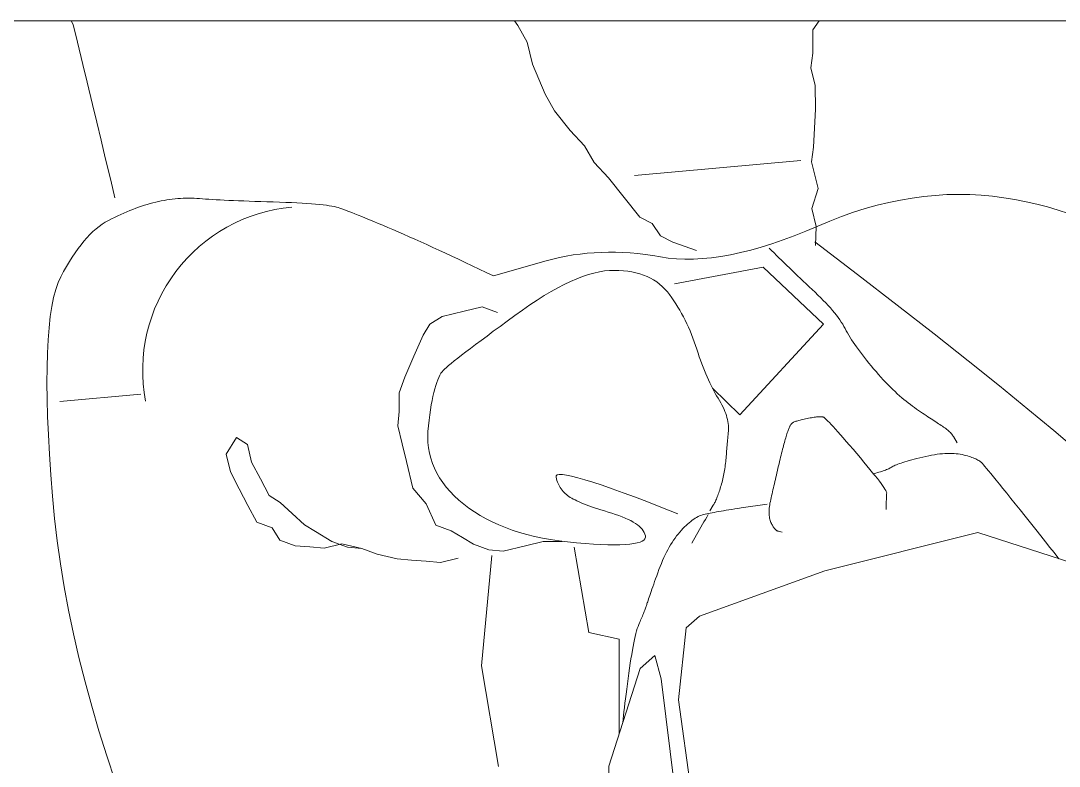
# Model space of a CAD drawing. Header units: millimetres. Extents: x 1393 to 3101, y -2944 to -480.
# Drawn here: x 1638.94 to 1676.9, y -1320.07 to -1292.82 of the extents above; entities that cross this region are included whole.
import ezdxf

# ---------------------------------------------------------------- set-up
doc = ezdxf.new("R2010")
doc.units = ezdxf.units.MM
doc.layers.add('TEFRİŞ_İÇ', color=224, linetype='Continuous', lineweight=13)

# ---------------------------------------------------------------- blocks, each defined once
blk = doc.blocks.new('A$C22EE4B40')
at = {"layer": 'TEFRİŞ_İÇ', "linetype": 'Continuous'}
for p, q in [((0.312642, 0.552652), (1.02007, 0.552652)), ((0.475417, 0.552652), (0.477776, 0.549386)), ((0.582162, 0.544867), (0.585599, 0.550916)), ((0.585599, 0.550916), (0.586794, 0.552652)), ((0.748082, 0.551312), (0.746516, 0.544812)), ((0.748844, 0.552652), (0.748082, 0.551312)), ((0.477776, 0.549386), (0.477714, 0.540803)), ((0.580204, 0.536741), (0.582162, 0.544867)), ((0.746516, 0.544812), (0.744558, 0.536686)), ((0.477714, 0.540803), (0.478434, 0.535472)), ((0.478434, 0.535472), (0.476868, 0.528972)), ((0.575592, 0.525817), (0.580204, 0.536741)), ((0.744558, 0.536686), (0.742992, 0.530186)), ((0.476868, 0.528972), (0.476806, 0.52039)), ((0.742992, 0.530186), (0.741034, 0.522061)), ((0.572153, 0.519768), (0.575592, 0.525817)), ((0.476806, 0.52039), (0.477135, 0.513434)), ((0.741034, 0.522061), (0.739468, 0.515561)), ((0.566453, 0.512544), (0.572153, 0.519768)), ((0.477135, 0.513434), (0.477464, 0.506476)), ((0.561143, 0.506946), (0.566453, 0.512544)), ((0.739468, 0.515561), (0.737902, 0.50906)), ((0.737902, 0.50906), (0.736335, 0.50256)), ((0.477464, 0.506476), (0.478184, 0.501145)), ((0.557705, 0.500897), (0.561143, 0.506946)), ((0.478184, 0.501145), (0.475835, 0.491394)), ((0.542925, 0.496035), (0.482071, 0.50161)), ((0.736335, 0.50256), (0.734377, 0.494434)), ((0.552396, 0.495299), (0.557705, 0.500897)), ((0.546695, 0.488076), (0.552396, 0.495299)), ((0.734377, 0.494434), (0.732811, 0.487934)), ((0.475835, 0.491394), (0.478059, 0.483981)), ((0.395849, 0.485608), (0.399824, 0.486512)), ((0.399824, 0.486512), (0.40386, 0.487303)), ((0.40386, 0.487303), (0.407954, 0.487978)), ((0.407954, 0.487978), (0.412087, 0.488518)), ((0.412087, 0.488518), (0.416236, 0.488897)), ((0.416236, 0.488897), (0.4204, 0.48912)), ((0.4204, 0.48912), (0.424579, 0.489184)), ((0.424579, 0.489184), (0.428776, 0.48909)), ((0.428776, 0.48909), (0.432986, 0.488838)), ((0.432986, 0.488838), (0.437213, 0.488427)), ((0.437213, 0.488427), (0.441454, 0.487858)), ((0.441454, 0.487858), (0.445712, 0.487132)), ((0.445712, 0.487132), (0.449986, 0.486246)), ((0.449986, 0.486246), (0.454275, 0.485203)), ((0.540993, 0.480852), (0.546695, 0.488076)), ((0.66103, 0.485738), (0.66268, 0.485855)), ((0.66268, 0.485855), (0.664442, 0.485964)), ((0.664442, 0.485964), (0.666316, 0.486066)), ((0.666316, 0.486066), (0.668304, 0.486162)), ((0.668304, 0.486162), (0.670404, 0.48625)), ((0.670404, 0.48625), (0.672617, 0.486331)), ((0.672617, 0.486331), (0.674941, 0.486405)), ((0.674941, 0.486405), (0.67728, 0.486477)), ((0.67728, 0.486477), (0.67953, 0.486549)), ((0.67953, 0.486549), (0.681694, 0.486622)), ((0.681694, 0.486622), (0.68377, 0.486696)), ((0.68377, 0.486696), (0.68576, 0.486772)), ((0.68576, 0.486772), (0.687661, 0.486847)), ((0.687661, 0.486847), (0.689477, 0.486923)), ((0.689477, 0.486923), (0.691204, 0.487)), ((0.691204, 0.487), (0.692846, 0.487078)), ((0.692846, 0.487078), (0.694399, 0.487157)), ((0.694399, 0.487157), (0.695866, 0.487237)), ((0.695866, 0.487237), (0.697245, 0.487318)), ((0.697245, 0.487318), (0.698539, 0.4874)), ((0.698539, 0.4874), (0.699743, 0.487482)), ((0.699743, 0.487482), (0.700861, 0.487566)), ((0.700861, 0.487566), (0.701891, 0.487649)), ((0.701891, 0.487649), (0.702881, 0.487724)), ((0.702881, 0.487724), (0.703871, 0.487777)), ((0.703871, 0.487777), (0.704864, 0.487811)), ((0.704864, 0.487811), (0.705856, 0.487823)), ((0.705856, 0.487823), (0.706852, 0.487815)), ((0.706852, 0.487815), (0.707849, 0.487786)), ((0.707849, 0.487786), (0.708848, 0.487736)), ((0.708848, 0.487736), (0.709848, 0.487666)), ((0.709848, 0.487666), (0.710851, 0.487577)), ((0.710851, 0.487577), (0.711855, 0.487465)), ((0.711855, 0.487465), (0.712862, 0.487334)), ((0.712862, 0.487334), (0.713869, 0.487181)), ((0.713869, 0.487181), (0.714879, 0.487008)), ((0.714879, 0.487008), (0.71589, 0.486814)), ((0.71589, 0.486814), (0.716903, 0.486601)), ((0.716903, 0.486601), (0.717916, 0.486366)), ((0.717916, 0.486366), (0.718937, 0.486111)), ((0.718937, 0.486111), (0.719964, 0.485832)), ((0.384278, 0.482199), (0.388075, 0.48345)), ((0.388075, 0.48345), (0.391932, 0.484586)), ((0.391932, 0.484586), (0.395849, 0.485608)), ((0.454275, 0.485203), (0.458579, 0.484)), ((0.458579, 0.484), (0.4629, 0.482641)), ((0.4629, 0.482641), (0.467235, 0.481123)), ((0.478059, 0.483981), (0.476493, 0.477481)), ((0.643916, 0.48163), (0.645125, 0.482115)), ((0.645125, 0.482115), (0.64625, 0.482559)), ((0.64625, 0.482559), (0.647291, 0.482963)), ((0.647291, 0.482963), (0.648248, 0.483326)), ((0.648248, 0.483326), (0.649122, 0.48365)), ((0.649122, 0.48365), (0.649912, 0.483933)), ((0.649912, 0.483933), (0.650619, 0.484176)), ((0.650619, 0.484176), (0.651241, 0.484378)), ((0.651241, 0.484378), (0.65188, 0.484558)), ((0.65188, 0.484558), (0.65263, 0.48473)), ((0.65263, 0.48473), (0.653492, 0.484894)), ((0.653492, 0.484894), (0.654466, 0.485052)), ((0.654466, 0.485052), (0.655554, 0.485204)), ((0.655554, 0.485204), (0.656754, 0.485348)), ((0.656754, 0.485348), (0.658067, 0.485485)), ((0.658067, 0.485485), (0.659491, 0.485615)), ((0.659491, 0.485615), (0.66103, 0.485738)), ((0.719964, 0.485832), (0.721001, 0.485533)), ((0.721001, 0.485533), (0.722045, 0.485211)), ((0.722045, 0.485211), (0.723098, 0.484868)), ((0.723098, 0.484868), (0.724157, 0.484501)), ((0.724157, 0.484501), (0.725226, 0.484113)), ((0.725226, 0.484113), (0.726302, 0.483702)), ((0.726302, 0.483702), (0.727387, 0.483269)), ((0.727387, 0.483269), (0.728479, 0.482815)), ((0.728479, 0.482815), (0.729581, 0.482339)), ((0.729581, 0.482339), (0.730688, 0.481839)), ((0.467235, 0.481123), (0.471586, 0.479446)), ((0.471586, 0.479446), (0.475951, 0.477611)), ((0.53342, 0.47408), (0.536467, 0.478504)), ((0.536467, 0.478504), (0.540993, 0.480852)), ((0.634912, 0.477876), (0.636622, 0.478603)), ((0.636622, 0.478603), (0.638248, 0.479288)), ((0.638248, 0.479288), (0.639791, 0.479935)), ((0.639791, 0.479935), (0.64125, 0.48054)), ((0.64125, 0.48054), (0.642625, 0.481105)), ((0.642625, 0.481105), (0.643916, 0.48163)), ((0.730688, 0.481839), (0.731807, 0.481319)), ((0.731807, 0.481319), (0.732932, 0.480775)), ((0.732932, 0.480775), (0.734065, 0.48021)), ((0.734065, 0.48021), (0.735205, 0.479622)), ((0.735205, 0.479622), (0.736347, 0.478981)), ((0.736347, 0.478981), (0.737482, 0.478254)), ((0.737482, 0.478254), (0.73861, 0.477441)), ((0.475951, 0.477611), (0.480279, 0.475774)), ((0.476493, 0.477481), (0.476823, 0.470524)), ((0.480279, 0.475774), (0.484506, 0.474087)), ((0.625274, 0.473691), (0.62731, 0.47459)), ((0.62731, 0.47459), (0.6293, 0.475461)), ((0.6293, 0.475461), (0.631241, 0.476301)), ((0.631241, 0.476301), (0.633119, 0.477109)), ((0.633119, 0.477109), (0.634912, 0.477876)), ((0.73861, 0.477441), (0.739729, 0.476543)), ((0.739729, 0.476543), (0.740843, 0.47556)), ((0.740843, 0.47556), (0.741948, 0.474491)), ((0.741948, 0.474491), (0.743048, 0.473336)), ((0.477021, 0.471846), (0.461472, 0.459941)), ((0.484506, 0.474087), (0.488636, 0.472551)), ((0.488636, 0.472551), (0.492668, 0.471166)), ((0.492668, 0.471166), (0.496603, 0.469934)), ((0.520233, 0.468661), (0.528894, 0.471732)), ((0.528894, 0.471732), (0.53342, 0.47408)), ((0.616653, 0.469803), (0.618879, 0.470818)), ((0.618879, 0.470818), (0.621059, 0.471805)), ((0.621059, 0.471805), (0.623189, 0.472761)), ((0.623189, 0.472761), (0.625274, 0.473691)), ((0.743048, 0.473336), (0.744138, 0.472095)), ((0.744138, 0.472095), (0.745223, 0.470771)), ((0.745223, 0.470771), (0.7463, 0.469359)), ((0.49103, 0.466906), (0.490121, 0.466003)), ((0.491923, 0.467799), (0.49103, 0.466906)), ((0.492802, 0.468683), (0.491923, 0.467799)), ((0.493662, 0.469555), (0.492802, 0.468683)), ((0.496603, 0.469934), (0.500439, 0.468851)), ((0.500439, 0.468851), (0.504177, 0.46792)), ((0.504177, 0.46792), (0.507816, 0.46714)), ((0.507816, 0.46714), (0.51136, 0.466512)), ((0.536212, 0.466814), (0.538983, 0.467208)), ((0.538983, 0.467208), (0.54173, 0.467526)), ((0.54173, 0.467526), (0.544452, 0.46777)), ((0.544452, 0.46777), (0.54715, 0.46794)), ((0.54715, 0.46794), (0.549822, 0.468035)), ((0.549822, 0.468035), (0.55247, 0.468054)), ((0.55247, 0.468054), (0.555092, 0.467999)), ((0.555092, 0.467999), (0.557691, 0.467871)), ((0.557691, 0.467871), (0.560265, 0.467667)), ((0.560265, 0.467667), (0.562814, 0.467389)), ((0.562814, 0.467389), (0.565337, 0.467035)), ((0.565337, 0.467035), (0.567838, 0.466608)), ((0.609691, 0.466584), (0.612059, 0.467686)), ((0.612059, 0.467686), (0.614379, 0.468758)), ((0.614379, 0.468758), (0.616653, 0.469803)), ((0.7463, 0.469359), (0.74737, 0.467862)), ((0.74737, 0.467862), (0.748432, 0.466279)), ((0.487299, 0.463238), (0.486326, 0.462297)), ((0.488255, 0.464169), (0.487299, 0.463238)), ((0.489196, 0.465091), (0.488255, 0.464169)), ((0.490121, 0.466003), (0.489196, 0.465091)), ((0.51136, 0.466512), (0.514804, 0.466034)), ((0.514804, 0.466034), (0.518151, 0.465709)), ((0.518151, 0.465709), (0.5214, 0.465533)), ((0.5214, 0.465533), (0.524551, 0.46551)), ((0.524551, 0.46551), (0.527604, 0.465637)), ((0.527604, 0.465637), (0.530559, 0.465916)), ((0.530559, 0.465916), (0.533415, 0.466345)), ((0.533415, 0.466345), (0.536212, 0.466814)), ((0.567838, 0.466608), (0.570312, 0.466105)), ((0.570312, 0.466105), (0.572762, 0.465528)), ((0.572762, 0.465528), (0.575186, 0.464876)), ((0.575186, 0.464876), (0.594491, 0.459365)), ((0.599747, 0.461887), (0.602305, 0.463105)), ((0.602305, 0.463105), (0.604814, 0.464293)), ((0.604814, 0.464293), (0.607277, 0.465453)), ((0.607277, 0.465453), (0.609691, 0.466584)), ((0.748432, 0.466279), (0.749488, 0.464611)), ((0.749488, 0.464611), (0.750536, 0.462858)), ((0.461472, 0.459941), (0.446948, 0.448722)), ((0.49586, 0.462534), (0.473803, 0.441714)), ((0.483316, 0.459417), (0.48228, 0.458436)), ((0.484335, 0.460386), (0.483316, 0.459417)), ((0.485339, 0.461347), (0.484335, 0.460386)), ((0.486326, 0.462297), (0.485339, 0.461347)), ((0.528254, 0.456464), (0.49586, 0.462534)), ((0.539635, 0.459661), (0.538342, 0.459139)), ((0.540983, 0.460116), (0.539635, 0.459661)), ((0.542389, 0.460503), (0.540983, 0.460116)), ((0.543853, 0.460821), (0.542389, 0.460503)), ((0.545374, 0.461073), (0.543853, 0.460821)), ((0.546953, 0.461256), (0.545374, 0.461073)), ((0.548589, 0.461372), (0.546953, 0.461256)), ((0.550283, 0.461421), (0.548589, 0.461372)), ((0.552041, 0.46137), (0.550283, 0.461421)), ((0.553868, 0.461188), (0.552041, 0.46137)), ((0.555765, 0.460876), (0.553868, 0.461188)), ((0.557729, 0.460433), (0.555765, 0.460876)), ((0.559764, 0.459859), (0.557729, 0.460433)), ((0.561867, 0.459154), (0.559764, 0.459859)), ((0.594491, 0.459365), (0.597144, 0.460641)), ((0.597144, 0.460641), (0.599747, 0.461887)), ((0.750536, 0.462858), (0.751577, 0.461019)), ((0.751577, 0.461019), (0.75261, 0.459093)), ((0.480162, 0.456448), (0.47908, 0.455439)), ((0.48123, 0.457448), (0.480162, 0.456448)), ((0.48228, 0.458436), (0.48123, 0.457448)), ((0.532752, 0.455518), (0.531806, 0.45459)), ((0.533755, 0.456377), (0.532752, 0.455518)), ((0.534816, 0.45717), (0.533755, 0.456377)), ((0.535934, 0.457894), (0.534816, 0.45717)), ((0.53711, 0.458551), (0.535934, 0.457894)), ((0.538342, 0.459139), (0.53711, 0.458551)), ((0.564041, 0.458319), (0.561867, 0.459154)), ((0.566282, 0.457352), (0.564041, 0.458319)), ((0.568594, 0.456255), (0.566282, 0.457352)), ((0.570974, 0.455026), (0.568594, 0.456255)), ((0.75261, 0.459093), (0.753589, 0.456936)), ((0.753589, 0.456936), (0.754462, 0.454396)), ((0.475858, 0.452408), (0.474862, 0.451426)), ((0.476898, 0.453407), (0.475858, 0.452408)), ((0.477981, 0.454421), (0.476898, 0.453407)), ((0.47908, 0.455439), (0.477981, 0.454421)), ((0.530087, 0.452531), (0.529298, 0.451426)), ((0.530918, 0.453594), (0.530087, 0.452531)), ((0.531806, 0.45459), (0.530918, 0.453594)), ((0.573425, 0.453667), (0.570974, 0.455026)), ((0.575943, 0.452177), (0.573425, 0.453667)), ((0.578532, 0.450556), (0.575943, 0.452177)), ((0.754462, 0.454396), (0.755231, 0.451475)), ((0.446948, 0.448722), (0.433449, 0.438189)), ((0.472141, 0.448575), (0.471322, 0.447658)), ((0.473004, 0.44951), (0.472141, 0.448575)), ((0.47391, 0.450459), (0.473004, 0.44951)), ((0.474862, 0.451426), (0.47391, 0.450459)), ((0.527061, 0.447996), (0.526361, 0.446815)), ((0.527785, 0.449159), (0.527061, 0.447996)), ((0.52853, 0.450302), (0.527785, 0.449159)), ((0.529298, 0.451426), (0.52853, 0.450302)), ((0.581188, 0.448804), (0.578532, 0.450556)), ((0.583914, 0.446921), (0.581188, 0.448804)), ((0.598642, 0.448049), (0.592984, 0.445973)), ((0.605142, 0.446482), (0.598642, 0.448049)), ((0.755231, 0.451475), (0.755894, 0.448173)), ((0.755894, 0.448173), (0.756452, 0.444491)), ((0.468489, 0.44415), (0.46789, 0.443313)), ((0.46913, 0.445003), (0.468489, 0.44415)), ((0.469817, 0.445871), (0.46913, 0.445003)), ((0.470546, 0.446756), (0.469817, 0.445871)), ((0.471322, 0.447658), (0.470546, 0.446756)), ((0.525025, 0.444397), (0.524391, 0.443159)), ((0.525682, 0.445615), (0.525025, 0.444397)), ((0.526361, 0.446815), (0.525682, 0.445615)), ((0.586709, 0.444906), (0.583914, 0.446921)), ((0.589466, 0.442879), (0.586709, 0.444906)), ((0.613268, 0.444525), (0.605142, 0.446482)), ((0.617751, 0.441724), (0.613268, 0.444525)), ((0.756452, 0.444491), (0.756905, 0.440427)), ((0.466361, 0.440901), (0.46594, 0.440129)), ((0.466827, 0.441689), (0.466361, 0.440901)), ((0.467336, 0.442493), (0.466827, 0.441689)), ((0.46789, 0.443313), (0.467336, 0.442493)), ((0.473803, 0.441714), (0.504439, 0.408649)), ((0.52319, 0.440628), (0.522624, 0.439334)), ((0.523781, 0.441903), (0.52319, 0.440628)), ((0.524391, 0.443159), (0.523781, 0.441903)), ((0.592072, 0.440955), (0.589466, 0.442879)), ((0.594528, 0.439134), (0.592072, 0.440955)), ((0.620218, 0.437691), (0.617751, 0.441724)), ((0.756905, 0.440427), (0.757254, 0.435982)), ((0.433449, 0.438189), (0.420976, 0.428342)), ((0.464093, 0.436921), (0.463553, 0.436071)), ((0.464603, 0.437752), (0.464093, 0.436921)), ((0.465079, 0.438564), (0.464603, 0.437752)), ((0.465526, 0.439356), (0.465079, 0.438564)), ((0.46594, 0.440129), (0.465526, 0.439356)), ((0.521557, 0.43669), (0.521056, 0.435338)), ((0.522078, 0.438021), (0.521557, 0.43669)), ((0.522624, 0.439334), (0.522078, 0.438021)), ((0.596833, 0.437416), (0.594528, 0.439134)), ((0.59899, 0.435802), (0.596833, 0.437416)), ((0.623527, 0.430017), (0.620218, 0.437691)), ((0.46174, 0.433403), (0.461074, 0.432476)), ((0.462376, 0.434312), (0.46174, 0.433403)), ((0.46298, 0.435201), (0.462376, 0.434312)), ((0.463553, 0.436071), (0.46298, 0.435201)), ((0.520579, 0.433969), (0.520122, 0.43258)), ((0.521056, 0.435338), (0.520579, 0.433969)), ((0.600997, 0.434291), (0.59899, 0.435802)), ((0.602854, 0.432883), (0.600997, 0.434291)), ((0.604561, 0.431578), (0.602854, 0.432883)), ((0.757254, 0.435982), (0.757497, 0.431155)), ((0.458885, 0.429579), (0.458093, 0.428574)), ((0.459646, 0.430565), (0.458885, 0.429579)), ((0.460376, 0.43153), (0.459646, 0.430565)), ((0.461074, 0.432476), (0.460376, 0.43153)), ((0.519225, 0.429856), (0.518768, 0.428545)), ((0.519677, 0.431201), (0.519225, 0.429856)), ((0.520122, 0.43258), (0.519677, 0.431201)), ((0.60612, 0.430377), (0.604561, 0.431578)), ((0.607527, 0.429279), (0.60612, 0.430377)), ((0.608786, 0.428285), (0.607527, 0.429279)), ((0.626836, 0.422342), (0.623527, 0.430017)), ((0.757497, 0.431155), (0.757636, 0.425949)), ((0.420976, 0.428342), (0.409528, 0.419183)), ((0.455524, 0.425444), (0.454626, 0.424389)), ((0.456413, 0.426506), (0.455524, 0.425444)), ((0.457268, 0.42755), (0.456413, 0.426506)), ((0.458093, 0.428574), (0.457268, 0.42755)), ((0.51784, 0.426029), (0.517367, 0.424823)), ((0.518305, 0.427269), (0.51784, 0.426029)), ((0.518768, 0.428545), (0.518305, 0.427269)), ((0.609892, 0.427392), (0.608786, 0.428285)), ((0.610851, 0.426604), (0.609892, 0.427392)), ((0.61166, 0.425918), (0.610851, 0.426604)), ((0.612319, 0.425337), (0.61166, 0.425918)), ((0.612827, 0.424857), (0.612319, 0.425337)), ((0.757636, 0.425949), (0.75767, 0.420359)), ((0.451974, 0.42141), (0.451107, 0.420481)), ((0.452852, 0.422371), (0.451974, 0.42141)), ((0.453735, 0.423364), (0.452852, 0.422371)), ((0.454626, 0.424389), (0.453735, 0.423364)), ((0.515921, 0.421414), (0.515429, 0.420346)), ((0.516408, 0.422514), (0.515921, 0.421414)), ((0.516891, 0.423652), (0.516408, 0.422514)), ((0.517367, 0.424823), (0.516891, 0.423652)), ((0.613257, 0.424378), (0.612827, 0.424857)), ((0.613674, 0.423795), (0.613257, 0.424378)), ((0.614079, 0.423107), (0.613674, 0.423795)), ((0.614472, 0.422313), (0.614079, 0.423107)), ((0.614855, 0.421416), (0.614472, 0.422313)), ((0.615224, 0.420413), (0.614855, 0.421416)), ((0.628911, 0.416683), (0.626836, 0.422342)), ((0.409528, 0.419183), (0.399104, 0.41071)), ((0.448545, 0.417884), (0.447708, 0.417083)), ((0.449392, 0.418719), (0.448545, 0.417884)), ((0.450245, 0.419584), (0.449392, 0.418719)), ((0.451107, 0.420481), (0.450245, 0.419584)), ((0.504439, 0.408649), (0.514429, 0.418317)), ((0.514429, 0.418317), (0.513923, 0.417355)), ((0.514932, 0.419315), (0.514429, 0.418317)), ((0.515429, 0.420346), (0.514932, 0.419315)), ((0.615581, 0.419306), (0.615224, 0.420413)), ((0.615927, 0.418093), (0.615581, 0.419306)), ((0.616262, 0.416777), (0.615927, 0.418093)), ((0.75767, 0.420359), (0.757598, 0.41439)), ((0.444432, 0.414192), (0.443631, 0.413549)), ((0.445238, 0.414867), (0.444432, 0.414192)), ((0.446055, 0.415574), (0.445238, 0.414867)), ((0.446876, 0.416312), (0.446055, 0.415574)), ((0.447708, 0.417083), (0.446876, 0.416312)), ((0.511863, 0.413841), (0.511392, 0.413017)), ((0.512369, 0.414675), (0.511863, 0.413841)), ((0.512893, 0.415535), (0.512369, 0.414675)), ((0.51341, 0.416427), (0.512893, 0.415535)), ((0.513923, 0.417355), (0.51341, 0.416427)), ((0.616584, 0.415356), (0.616262, 0.416777)), ((0.616896, 0.413831), (0.616584, 0.415356)), ((0.617194, 0.4122), (0.616896, 0.413831)), ((0.62897, 0.409792), (0.628911, 0.416683)), ((0.723311, 0.416204), (0.752973, 0.413487)), ((0.757598, 0.41439), (0.757422, 0.408039)), ((0.399104, 0.41071), (0.389705, 0.402923)), ((0.43907, 0.410228), (0.438368, 0.409736)), ((0.439791, 0.410736), (0.43907, 0.410228)), ((0.440528, 0.41126), (0.439791, 0.410736)), ((0.441283, 0.4118), (0.440528, 0.41126)), ((0.442053, 0.412356), (0.441283, 0.4118)), ((0.442839, 0.412937), (0.442053, 0.412356)), ((0.443631, 0.413549), (0.442839, 0.412937)), ((0.5102, 0.410615), (0.509874, 0.409837)), ((0.51056, 0.411404), (0.5102, 0.410615)), ((0.510959, 0.412205), (0.51056, 0.411404)), ((0.511392, 0.413017), (0.510959, 0.412205)), ((0.617482, 0.410466), (0.617194, 0.4122)), ((0.617756, 0.408626), (0.617482, 0.410466)), ((0.433366, 0.406374), (0.432818, 0.406025)), ((0.43393, 0.406738), (0.433366, 0.406374)), ((0.434513, 0.407119), (0.43393, 0.406738)), ((0.435112, 0.407515), (0.434513, 0.407119)), ((0.435729, 0.407927), (0.435112, 0.407515)), ((0.436362, 0.408355), (0.435729, 0.407927)), ((0.437014, 0.4088), (0.436362, 0.408355)), ((0.437683, 0.40926), (0.437014, 0.4088)), ((0.438368, 0.409736), (0.437683, 0.40926)), ((0.471696, 0.405758), (0.472268, 0.406347)), ((0.472268, 0.406347), (0.472761, 0.406837)), ((0.472761, 0.406837), (0.473179, 0.407229)), ((0.473179, 0.407229), (0.473518, 0.407522)), ((0.473518, 0.407522), (0.473779, 0.407715)), ((0.473779, 0.407715), (0.473962, 0.40781)), ((0.473962, 0.40781), (0.474123, 0.407852)), ((0.474123, 0.407852), (0.47431, 0.407882)), ((0.47431, 0.407882), (0.474526, 0.407903)), ((0.474526, 0.407903), (0.474768, 0.407912)), ((0.474768, 0.407912), (0.475039, 0.407914)), ((0.475039, 0.407914), (0.475337, 0.407904)), ((0.475337, 0.407904), (0.475663, 0.407884)), ((0.475663, 0.407884), (0.476016, 0.407853)), ((0.476016, 0.407853), (0.476398, 0.407815)), ((0.476398, 0.407815), (0.476808, 0.407764)), ((0.476808, 0.407764), (0.477245, 0.407704)), ((0.477245, 0.407704), (0.477709, 0.407633)), ((0.477709, 0.407633), (0.478202, 0.407554)), ((0.478202, 0.407554), (0.478723, 0.407463)), ((0.478723, 0.407463), (0.479271, 0.407363)), ((0.479271, 0.407363), (0.479846, 0.407252)), ((0.479846, 0.407252), (0.480423, 0.407138)), ((0.480423, 0.407138), (0.480968, 0.407023)), ((0.480968, 0.407023), (0.481484, 0.406909)), ((0.481484, 0.406909), (0.481967, 0.406796)), ((0.481967, 0.406796), (0.482423, 0.406683)), ((0.482423, 0.406683), (0.482847, 0.40657)), ((0.482847, 0.40657), (0.483242, 0.406459)), ((0.483242, 0.406459), (0.483605, 0.406348)), ((0.483605, 0.406348), (0.48394, 0.406237)), ((0.48394, 0.406237), (0.484244, 0.406127)), ((0.508937, 0.406839), (0.508794, 0.406119)), ((0.509117, 0.407572), (0.508937, 0.406839)), ((0.509332, 0.408315), (0.509117, 0.407572)), ((0.509586, 0.40907), (0.509332, 0.408315)), ((0.509874, 0.409837), (0.509586, 0.40907)), ((0.61802, 0.406682), (0.617756, 0.408626)), ((0.618271, 0.404633), (0.61802, 0.406682)), ((0.62942, 0.404525), (0.62897, 0.409792)), ((0.757422, 0.408039), (0.757141, 0.401307)), ((0.389705, 0.402923), (0.381331, 0.395823)), ((0.427763, 0.402382), (0.427476, 0.402092)), ((0.428072, 0.402674), (0.427763, 0.402382)), ((0.428401, 0.402966), (0.428072, 0.402674)), ((0.428752, 0.403262), (0.428401, 0.402966)), ((0.429122, 0.403559), (0.428752, 0.403262)), ((0.429513, 0.403857), (0.429122, 0.403559)), ((0.429923, 0.404157), (0.429513, 0.403857)), ((0.430356, 0.40446), (0.429923, 0.404157)), ((0.430809, 0.404764), (0.430356, 0.40446)), ((0.431282, 0.40507), (0.430809, 0.404764)), ((0.431774, 0.405376), (0.431282, 0.40507)), ((0.432288, 0.405692), (0.431774, 0.405376)), ((0.432818, 0.406025), (0.432288, 0.405692)), ((0.467673, 0.401329), (0.468633, 0.402412)), ((0.468633, 0.402412), (0.469515, 0.403397)), ((0.469515, 0.403397), (0.470319, 0.404282)), ((0.470319, 0.404282), (0.471046, 0.40507)), ((0.471046, 0.40507), (0.471696, 0.405758)), ((0.484244, 0.406127), (0.484518, 0.406017)), ((0.484518, 0.406017), (0.484761, 0.405907)), ((0.484761, 0.405907), (0.484976, 0.405799)), ((0.484976, 0.405799), (0.48516, 0.405691)), ((0.48516, 0.405691), (0.485313, 0.405583)), ((0.485313, 0.405583), (0.485436, 0.405475)), ((0.485436, 0.405475), (0.485547, 0.405357)), ((0.485547, 0.405357), (0.485659, 0.405215)), ((0.485659, 0.405215), (0.485775, 0.405048)), ((0.485775, 0.405048), (0.485891, 0.404856)), ((0.485891, 0.404856), (0.486012, 0.404641)), ((0.486012, 0.404641), (0.486135, 0.404402)), ((0.486135, 0.404402), (0.48626, 0.404138)), ((0.48626, 0.404138), (0.486387, 0.403849)), ((0.486387, 0.403849), (0.486519, 0.403538)), ((0.486519, 0.403538), (0.486652, 0.403202)), ((0.486652, 0.403202), (0.486788, 0.402843)), ((0.486788, 0.402843), (0.486925, 0.402458)), ((0.486925, 0.402458), (0.487067, 0.402049)), ((0.508615, 0.40471), (0.508581, 0.404023)), ((0.508581, 0.404023), (0.508582, 0.403348)), ((0.508582, 0.403348), (0.50862, 0.402684)), ((0.508686, 0.405408), (0.508615, 0.40471)), ((0.50862, 0.402684), (0.508677, 0.402026)), ((0.508794, 0.406119), (0.508686, 0.405408)), ((0.618453, 0.402551), (0.618271, 0.404633)), ((0.6185, 0.400508), (0.618453, 0.402551)), ((0.627854, 0.398025), (0.62942, 0.404525)), ((0.426342, 0.400667), (0.424942, 0.398425)), ((0.426528, 0.400949), (0.426342, 0.400667)), ((0.426734, 0.401232), (0.426528, 0.400949)), ((0.426961, 0.401517), (0.426734, 0.401232)), ((0.427207, 0.401803), (0.426961, 0.401517)), ((0.427476, 0.402092), (0.427207, 0.401803)), ((0.464329, 0.397485), (0.465521, 0.398865)), ((0.465521, 0.398865), (0.466635, 0.400146)), ((0.466635, 0.400146), (0.467673, 0.401329)), ((0.487067, 0.402049), (0.48721, 0.401616)), ((0.48721, 0.401616), (0.487356, 0.40116)), ((0.487356, 0.40116), (0.487504, 0.400679)), ((0.487504, 0.400679), (0.487656, 0.400175)), ((0.487656, 0.400175), (0.487811, 0.399648)), ((0.487811, 0.399648), (0.487969, 0.3991)), ((0.487969, 0.3991), (0.488128, 0.398527)), ((0.508677, 0.402026), (0.508733, 0.401369)), ((0.508733, 0.401369), (0.50879, 0.400711)), ((0.50879, 0.400711), (0.508846, 0.400052)), ((0.508846, 0.400052), (0.508903, 0.399394)), ((0.508903, 0.399394), (0.508958, 0.398735)), ((0.508958, 0.398735), (0.509016, 0.398077)), ((0.618418, 0.398504), (0.6185, 0.400508)), ((0.684419, 0.397801), (0.688452, 0.400268)), ((0.688452, 0.400268), (0.692153, 0.394218)), ((0.757141, 0.401307), (0.756754, 0.394194)), ((0.461711, 0.394429), (0.463059, 0.396007)), ((0.463059, 0.396007), (0.464329, 0.397485)), ((0.488128, 0.398527), (0.488291, 0.397934)), ((0.488291, 0.397934), (0.488458, 0.397317)), ((0.488458, 0.397317), (0.488626, 0.396677)), ((0.488626, 0.396677), (0.488798, 0.396015)), ((0.488798, 0.396015), (0.488975, 0.395331)), ((0.488975, 0.395331), (0.489152, 0.394624)), ((0.509016, 0.398077), (0.509071, 0.397418)), ((0.509071, 0.397418), (0.509128, 0.39676)), ((0.509128, 0.39676), (0.509183, 0.396101)), ((0.509183, 0.396101), (0.509241, 0.395443)), ((0.509241, 0.395443), (0.509296, 0.394784)), ((0.509296, 0.394784), (0.509354, 0.394126)), ((0.617856, 0.394609), (0.618202, 0.396537)), ((0.618202, 0.396537), (0.618418, 0.398504)), ((0.626288, 0.391525), (0.627854, 0.398025)), ((0.682853, 0.391301), (0.684419, 0.397801)), ((0.415978, 0.391048), (0.415709, 0.390759)), ((0.416207, 0.391265), (0.415978, 0.391048)), ((0.416464, 0.391476), (0.416207, 0.391265)), ((0.416752, 0.391685), (0.416464, 0.391476)), ((0.417068, 0.391888), (0.416752, 0.391685)), ((0.417413, 0.392089), (0.417068, 0.391888)), ((0.417788, 0.392286), (0.417413, 0.392089)), ((0.418192, 0.392478), (0.417788, 0.392286)), ((0.418625, 0.392667), (0.418192, 0.392478)), ((0.419088, 0.392854), (0.418625, 0.392667)), ((0.41958, 0.393036), (0.419088, 0.392854)), ((0.420103, 0.393214), (0.41958, 0.393036)), ((0.420653, 0.393388), (0.420103, 0.393214)), ((0.421233, 0.393559), (0.420653, 0.393388)), ((0.421842, 0.393726), (0.421233, 0.393559)), ((0.422481, 0.393889), (0.421842, 0.393726)), ((0.423148, 0.394048), (0.422481, 0.393889)), ((0.423845, 0.394194), (0.423148, 0.394048)), ((0.424569, 0.394312), (0.423845, 0.394194)), ((0.42532, 0.394403), (0.424569, 0.394312)), ((0.426097, 0.394467), (0.42532, 0.394403)), ((0.426903, 0.394505), (0.426097, 0.394467)), ((0.427735, 0.394516), (0.426903, 0.394505)), ((0.428594, 0.3945), (0.427735, 0.394516)), ((0.42948, 0.394457), (0.428594, 0.3945)), ((0.430394, 0.394389), (0.42948, 0.394457)), ((0.431335, 0.394293), (0.430394, 0.394389)), ((0.432303, 0.394171), (0.431335, 0.394293)), ((0.433298, 0.394021), (0.432303, 0.394171)), ((0.434321, 0.393845), (0.433298, 0.394021)), ((0.43537, 0.393642), (0.434321, 0.393845)), ((0.436446, 0.393414), (0.43537, 0.393642)), ((0.437549, 0.393157), (0.436446, 0.393414)), ((0.438641, 0.392891), (0.437549, 0.393157)), ((0.43968, 0.39263), (0.438641, 0.392891)), ((0.440667, 0.392376), (0.43968, 0.39263)), ((0.4416, 0.392127), (0.440667, 0.392376)), ((0.442482, 0.391885), (0.4416, 0.392127)), ((0.443312, 0.391648), (0.442482, 0.391885)), ((0.444089, 0.391418), (0.443312, 0.391648)), ((0.444813, 0.391193), (0.444089, 0.391418)), ((0.445486, 0.390974), (0.444813, 0.391193)), ((0.446107, 0.390761), (0.445486, 0.390974)), ((0.457948, 0.389959), (0.459115, 0.391357)), ((0.459115, 0.391357), (0.460369, 0.392848)), ((0.460369, 0.392848), (0.461711, 0.394429)), ((0.489152, 0.394624), (0.489334, 0.393895)), ((0.489334, 0.393895), (0.489517, 0.393142)), ((0.489517, 0.393142), (0.489705, 0.392368)), ((0.489705, 0.392368), (0.489894, 0.39157)), ((0.489894, 0.39157), (0.490088, 0.390751)), ((0.509354, 0.394126), (0.509409, 0.393467)), ((0.509409, 0.393467), (0.509465, 0.392809)), ((0.509465, 0.392809), (0.50952, 0.39215)), ((0.50952, 0.39215), (0.509582, 0.391495)), ((0.509582, 0.391495), (0.50965, 0.390844)), ((0.616766, 0.390868), (0.617376, 0.392719)), ((0.617376, 0.392719), (0.617856, 0.394609)), ((0.623938, 0.381775), (0.626288, 0.391525)), ((0.679662, 0.385192), (0.682853, 0.391301)), ((0.692153, 0.394218), (0.690587, 0.387718)), ((0.756754, 0.394194), (0.756263, 0.3867)), ((0.413511, 0.38816), (0.412682, 0.387149)), ((0.414228, 0.389026), (0.413511, 0.38816)), ((0.414834, 0.389748), (0.414228, 0.389026)), ((0.415327, 0.390326), (0.414834, 0.389748)), ((0.415709, 0.390759), (0.415327, 0.390326)), ((0.446675, 0.390554), (0.446107, 0.390761)), ((0.44719, 0.390352), (0.446675, 0.390554)), ((0.447653, 0.390157), (0.44719, 0.390352)), ((0.448064, 0.389967), (0.447653, 0.390157)), ((0.448423, 0.389783), (0.448064, 0.389967)), ((0.448729, 0.389604), (0.448423, 0.389783)), ((0.44902, 0.389431), (0.448729, 0.389604)), ((0.449331, 0.389259), (0.44902, 0.389431)), ((0.449663, 0.389088), (0.449331, 0.389259)), ((0.450015, 0.388919), (0.449663, 0.389088)), ((0.450388, 0.388753), (0.450015, 0.388919)), ((0.450781, 0.388587), (0.450388, 0.388753)), ((0.451195, 0.388424), (0.450781, 0.388587)), ((0.451629, 0.388261), (0.451195, 0.388424)), ((0.452084, 0.388102), (0.451629, 0.388261)), ((0.45256, 0.387943), (0.452084, 0.388102)), ((0.453056, 0.387787), (0.45256, 0.387943)), ((0.453572, 0.387632), (0.453056, 0.387787)), ((0.454111, 0.38748), (0.453572, 0.387632)), ((0.454669, 0.387328), (0.454111, 0.38748)), ((0.455247, 0.387178), (0.454669, 0.387328)), ((0.454971, 0.386312), (0.455876, 0.387436)), ((0.455845, 0.38703), (0.455247, 0.387178)), ((0.455876, 0.387436), (0.456868, 0.388651)), ((0.456868, 0.388651), (0.457948, 0.389959)), ((0.490088, 0.390751), (0.490282, 0.389908)), ((0.490282, 0.389908), (0.490479, 0.38906)), ((0.490479, 0.38906), (0.490673, 0.388223)), ((0.490673, 0.388223), (0.490865, 0.387396)), ((0.490865, 0.387396), (0.491053, 0.38658)), ((0.50965, 0.390844), (0.509727, 0.390198)), ((0.509727, 0.390198), (0.50981, 0.389556)), ((0.50981, 0.389556), (0.509902, 0.38892)), ((0.509902, 0.38892), (0.510001, 0.388288)), ((0.510001, 0.388288), (0.510109, 0.387661)), ((0.510109, 0.387661), (0.510223, 0.387038)), ((0.614143, 0.385546), (0.61515, 0.387282)), ((0.61515, 0.387282), (0.616023, 0.389055)), ((0.616023, 0.389055), (0.616766, 0.390868)), ((0.690587, 0.387718), (0.687396, 0.38161)), ((0.410686, 0.384693), (0.409521, 0.38325)), ((0.411741, 0.385993), (0.410686, 0.384693)), ((0.412682, 0.387149), (0.411741, 0.385993)), ((0.452227, 0.382728), (0.452782, 0.383487)), ((0.452782, 0.383487), (0.453423, 0.384336)), ((0.453423, 0.384336), (0.454154, 0.385278)), ((0.454154, 0.385278), (0.454971, 0.386312)), ((0.491053, 0.38658), (0.491239, 0.385775)), ((0.491239, 0.385775), (0.491423, 0.38498)), ((0.491423, 0.38498), (0.491605, 0.384196)), ((0.491605, 0.384196), (0.491782, 0.383422)), ((0.491782, 0.383422), (0.49196, 0.38266)), ((0.510223, 0.387038), (0.510348, 0.386422)), ((0.510348, 0.386422), (0.510479, 0.385809)), ((0.510479, 0.385809), (0.510618, 0.385201)), ((0.510618, 0.385201), (0.510764, 0.384598)), ((0.510764, 0.384598), (0.510919, 0.384)), ((0.510919, 0.384), (0.511082, 0.383407)), ((0.511082, 0.383407), (0.511253, 0.382818)), ((0.55478, 0.382857), (0.558109, 0.383963)), ((0.558109, 0.383963), (0.561071, 0.384887)), ((0.561071, 0.384887), (0.56367, 0.385632)), ((0.56367, 0.385632), (0.565901, 0.386195)), ((0.565901, 0.386195), (0.567767, 0.386579)), ((0.567767, 0.386579), (0.569265, 0.386781)), ((0.569265, 0.386781), (0.5704, 0.386804)), ((0.5704, 0.386804), (0.571167, 0.386646)), ((0.57084, 0.383501), (0.570593, 0.382978)), ((0.571064, 0.384046), (0.57084, 0.383501)), ((0.571267, 0.384608), (0.571064, 0.384046)), ((0.571167, 0.386646), (0.571569, 0.386308)), ((0.571447, 0.385189), (0.571267, 0.384608)), ((0.571604, 0.385788), (0.571447, 0.385189)), ((0.571569, 0.386308), (0.571604, 0.385788)), ((0.611736, 0.38219), (0.613006, 0.38385)), ((0.613006, 0.38385), (0.614143, 0.385546)), ((0.676471, 0.379084), (0.679662, 0.385192)), ((0.756263, 0.3867), (0.755666, 0.378824)), ((0.406854, 0.37993), (0.405352, 0.378054)), ((0.408244, 0.381662), (0.406854, 0.37993)), ((0.409521, 0.38325), (0.408244, 0.381662)), ((0.450735, 0.380094), (0.450765, 0.380305)), ((0.45075, 0.379916), (0.450735, 0.380094)), ((0.450765, 0.379711), (0.45075, 0.379916)), ((0.450765, 0.380305), (0.450883, 0.380606)), ((0.45078, 0.37948), (0.450765, 0.379711)), ((0.450883, 0.380606), (0.451088, 0.381)), ((0.451088, 0.381), (0.451379, 0.381485)), ((0.451379, 0.381485), (0.45176, 0.38206)), ((0.45176, 0.38206), (0.452227, 0.382728)), ((0.49196, 0.38266), (0.492133, 0.381908)), ((0.492133, 0.381908), (0.492304, 0.381166)), ((0.492304, 0.381166), (0.492473, 0.380435)), ((0.492473, 0.380435), (0.49264, 0.379715)), ((0.49264, 0.379715), (0.492803, 0.379005)), ((0.511253, 0.382818), (0.51143, 0.382234)), ((0.51143, 0.382234), (0.511612, 0.381663)), ((0.511612, 0.381663), (0.511792, 0.381113)), ((0.511792, 0.381113), (0.51197, 0.380583)), ((0.51197, 0.380583), (0.512146, 0.380074)), ((0.512146, 0.380074), (0.512321, 0.379585)), ((0.512321, 0.379585), (0.512493, 0.379118)), ((0.542598, 0.378458), (0.547024, 0.380105)), ((0.547024, 0.380105), (0.551086, 0.381572)), ((0.551086, 0.381572), (0.55478, 0.382857)), ((0.568235, 0.37983), (0.56781, 0.379457)), ((0.568639, 0.380224), (0.568235, 0.37983)), ((0.569021, 0.380636), (0.568639, 0.380224)), ((0.569381, 0.381066), (0.569021, 0.380636)), ((0.569716, 0.381515), (0.569381, 0.381066)), ((0.570032, 0.381984), (0.569716, 0.381515)), ((0.570323, 0.382472), (0.570032, 0.381984)), ((0.570593, 0.382978), (0.570323, 0.382472)), ((0.608802, 0.378988), (0.610336, 0.38057)), ((0.610336, 0.38057), (0.611736, 0.38219)), ((0.619122, 0.376057), (0.623938, 0.381775)), ((0.687396, 0.38161), (0.684205, 0.375501)), ((0.403739, 0.376034), (0.402013, 0.373869)), ((0.405352, 0.378054), (0.403739, 0.376034)), ((0.450794, 0.379221), (0.45078, 0.37948)), ((0.45081, 0.378936), (0.450794, 0.379221)), ((0.450825, 0.378623), (0.45081, 0.378936)), ((0.45084, 0.378283), (0.450825, 0.378623)), ((0.450855, 0.377916), (0.45084, 0.378283)), ((0.450872, 0.377523), (0.450855, 0.377916)), ((0.450888, 0.377103), (0.450872, 0.377523)), ((0.450905, 0.376655), (0.450888, 0.377103)), ((0.450921, 0.376181), (0.450905, 0.376655)), ((0.450939, 0.37568), (0.450921, 0.376181)), ((0.492803, 0.379005), (0.492965, 0.378307)), ((0.492965, 0.378307), (0.493123, 0.377618)), ((0.493123, 0.377618), (0.493272, 0.376946)), ((0.493272, 0.376946), (0.493399, 0.376293)), ((0.493399, 0.376293), (0.493506, 0.37566)), ((0.503994, 0.374568), (0.494454, 0.376007)), ((0.512493, 0.379118), (0.512664, 0.37867)), ((0.512664, 0.37867), (0.512833, 0.378243)), ((0.512833, 0.378243), (0.513, 0.377837)), ((0.513, 0.377837), (0.513166, 0.377452)), ((0.513166, 0.377452), (0.51333, 0.377086)), ((0.51333, 0.377086), (0.513491, 0.376741)), ((0.513491, 0.376741), (0.513652, 0.376417)), ((0.513652, 0.376417), (0.51381, 0.376114)), ((0.51381, 0.376114), (0.513967, 0.375831)), ((0.513967, 0.375831), (0.514122, 0.375568)), ((0.532647, 0.374623), (0.537805, 0.376631)), ((0.537805, 0.376631), (0.542598, 0.378458)), ((0.561512, 0.376122), (0.560592, 0.375761)), ((0.562377, 0.376474), (0.561512, 0.376122)), ((0.563187, 0.37682), (0.562377, 0.376474)), ((0.563939, 0.377158), (0.563187, 0.37682)), ((0.564637, 0.377491), (0.563939, 0.377158)), ((0.565279, 0.377816), (0.564637, 0.377491)), ((0.565866, 0.378135), (0.565279, 0.377816)), ((0.566397, 0.378445), (0.565866, 0.378135)), ((0.56689, 0.378764), (0.566397, 0.378445)), ((0.567361, 0.379101), (0.56689, 0.378764)), ((0.56781, 0.379457), (0.567361, 0.379101)), ((0.603433, 0.374492), (0.605339, 0.37594)), ((0.605339, 0.37594), (0.607137, 0.377445)), ((0.607137, 0.377445), (0.608802, 0.378988)), ((0.61554, 0.368324), (0.619122, 0.376057)), ((0.668013, 0.372524), (0.672438, 0.376617)), ((0.672438, 0.376617), (0.676471, 0.379084)), ((0.755666, 0.378824), (0.754914, 0.370707)), ((0.402013, 0.373869), (0.400176, 0.371559)), ((0.450956, 0.375152), (0.450939, 0.37568)), ((0.450974, 0.374597), (0.450956, 0.375152)), ((0.45099, 0.374014), (0.450974, 0.374597)), ((0.493506, 0.37566), (0.493592, 0.375047)), ((0.493592, 0.375047), (0.493659, 0.374455)), ((0.493659, 0.374455), (0.493705, 0.373882)), ((0.49372, 0.372284), (0.493685, 0.371791)), ((0.493705, 0.373882), (0.49373, 0.37333)), ((0.493735, 0.372796), (0.49372, 0.372284)), ((0.49373, 0.37333), (0.493735, 0.372796)), ((0.505166, 0.374391), (0.503994, 0.374568)), ((0.506295, 0.374217), (0.505166, 0.374391)), ((0.50738, 0.374046), (0.506295, 0.374217)), ((0.508423, 0.373878), (0.50738, 0.374046)), ((0.509423, 0.373715), (0.508423, 0.373878)), ((0.51038, 0.373554), (0.509423, 0.373715)), ((0.511294, 0.373398), (0.51038, 0.373554)), ((0.512165, 0.373244), (0.511294, 0.373398)), ((0.512995, 0.373096), (0.512165, 0.373244)), ((0.51378, 0.37295), (0.512995, 0.373096)), ((0.514524, 0.372808), (0.51378, 0.37295)), ((0.514122, 0.375568), (0.515355, 0.373551)), ((0.515224, 0.372669), (0.514524, 0.372808)), ((0.515881, 0.372534), (0.515224, 0.372669)), ((0.516496, 0.372403), (0.515881, 0.372534)), ((0.515951, 0.372118), (0.516495, 0.371236)), ((0.517068, 0.372275), (0.516496, 0.372403)), ((0.517596, 0.372151), (0.517068, 0.372275)), ((0.518108, 0.372011), (0.517596, 0.372151)), ((0.518623, 0.371836), (0.518108, 0.372011)), ((0.527122, 0.372434), (0.532647, 0.374623)), ((0.549894, 0.372218), (0.548619, 0.371782)), ((0.551243, 0.372641), (0.549894, 0.372218)), ((0.552606, 0.373055), (0.551243, 0.372641)), ((0.553914, 0.373462), (0.552606, 0.373055)), ((0.555167, 0.373863), (0.553914, 0.373462)), ((0.556362, 0.374256), (0.555167, 0.373863)), ((0.557503, 0.374643), (0.556362, 0.374256)), ((0.558588, 0.375022), (0.557503, 0.374643)), ((0.559618, 0.375395), (0.558588, 0.375022)), ((0.560592, 0.375761), (0.559618, 0.375395)), ((0.599351, 0.371822), (0.601437, 0.373119)), ((0.601437, 0.373119), (0.603433, 0.374492)), ((0.663588, 0.368433), (0.668013, 0.372524)), ((0.684205, 0.375501), (0.681013, 0.369392)), ((0.398224, 0.369105), (0.396275, 0.36665)), ((0.400176, 0.371559), (0.398224, 0.369105)), ((0.492539, 0.368259), (0.49237, 0.367966)), ((0.492707, 0.368571), (0.492539, 0.368259)), ((0.492876, 0.368903), (0.492707, 0.368571)), ((0.493043, 0.369255), (0.492876, 0.368903)), ((0.493202, 0.369628), (0.493043, 0.369255)), ((0.493339, 0.370021), (0.493202, 0.369628)), ((0.493456, 0.370434), (0.493339, 0.370021)), ((0.493552, 0.370865), (0.493456, 0.370434)), ((0.493629, 0.371319), (0.493552, 0.370865)), ((0.493685, 0.371791), (0.493629, 0.371319)), ((0.516495, 0.371236), (0.517024, 0.370356)), ((0.517024, 0.370356), (0.517537, 0.369479)), ((0.517537, 0.369479), (0.518032, 0.368607)), ((0.518032, 0.368607), (0.521943, 0.361646)), ((0.519144, 0.371628), (0.518623, 0.371836)), ((0.519669, 0.371383), (0.519144, 0.371628)), ((0.520201, 0.371105), (0.519669, 0.371383)), ((0.520736, 0.37079), (0.520201, 0.371105)), ((0.521276, 0.370442), (0.520736, 0.37079)), ((0.521822, 0.370059), (0.521276, 0.370442)), ((0.522373, 0.369641), (0.521822, 0.370059)), ((0.522929, 0.369188), (0.522373, 0.369641)), ((0.52349, 0.3687), (0.522929, 0.369188)), ((0.524055, 0.368177), (0.52349, 0.3687)), ((0.524626, 0.36762), (0.524055, 0.368177)), ((0.54188, 0.3684), (0.541228, 0.367868)), ((0.542609, 0.368919), (0.54188, 0.3684)), ((0.543417, 0.369426), (0.542609, 0.368919)), ((0.544302, 0.369922), (0.543417, 0.369426)), ((0.545265, 0.370406), (0.544302, 0.369922)), ((0.546305, 0.370876), (0.545265, 0.370406)), ((0.547424, 0.371336), (0.546305, 0.370876)), ((0.548619, 0.371782), (0.547424, 0.371336)), ((0.590116, 0.367386), (0.592559, 0.368381)), ((0.592559, 0.368381), (0.594913, 0.369453)), ((0.594913, 0.369453), (0.597176, 0.370599)), ((0.597176, 0.370599), (0.599351, 0.371822)), ((0.609881, 0.366249), (0.61554, 0.368324)), ((0.659555, 0.365966), (0.663588, 0.368433)), ((0.681013, 0.369392), (0.675355, 0.367316)), ((0.754914, 0.370707), (0.753951, 0.362488)), ((0.377923, 0.352826), (0.417382, 0.365563)), ((0.396275, 0.36665), (0.394437, 0.364336)), ((0.417382, 0.365563), (0.473389, 0.351552)), ((0.490333, 0.366039), (0.488967, 0.365723)), ((0.490505, 0.366089), (0.490333, 0.366039)), ((0.490676, 0.366159), (0.490505, 0.366089)), ((0.490847, 0.36625), (0.490676, 0.366159)), ((0.491016, 0.366359), (0.490847, 0.36625)), ((0.491186, 0.36649), (0.491016, 0.366359)), ((0.491356, 0.36664), (0.491186, 0.36649)), ((0.491526, 0.366811), (0.491356, 0.36664)), ((0.491694, 0.367001), (0.491526, 0.366811)), ((0.491865, 0.367213), (0.491694, 0.367001)), ((0.492033, 0.367444), (0.491865, 0.367213)), ((0.492202, 0.367695), (0.492033, 0.367444)), ((0.49237, 0.367966), (0.492202, 0.367695)), ((0.525202, 0.367028), (0.524626, 0.36762)), ((0.525783, 0.366401), (0.525202, 0.367028)), ((0.526368, 0.365738), (0.525783, 0.366401)), ((0.526953, 0.365044), (0.526368, 0.365738)), ((0.527525, 0.364319), (0.526953, 0.365044)), ((0.538947, 0.364427), (0.538908, 0.363846)), ((0.539134, 0.365031), (0.538947, 0.364427)), ((0.539397, 0.365622), (0.539134, 0.365031)), ((0.539739, 0.366202), (0.539397, 0.365622)), ((0.540156, 0.366769), (0.539739, 0.366202)), ((0.540653, 0.367325), (0.540156, 0.366769)), ((0.541228, 0.367868), (0.540653, 0.367325)), ((0.57945, 0.364152), (0.58225, 0.364847)), ((0.58225, 0.364847), (0.584961, 0.365618)), ((0.584961, 0.365618), (0.587582, 0.366463)), ((0.587582, 0.366463), (0.590116, 0.367386)), ((0.605848, 0.363781), (0.609881, 0.366249)), ((0.653505, 0.362265), (0.659555, 0.365966)), ((0.675355, 0.367316), (0.672555, 0.362834)), ((0.39271, 0.362163), (0.391093, 0.360131)), ((0.394437, 0.364336), (0.39271, 0.362163)), ((0.528087, 0.363562), (0.527525, 0.364319)), ((0.528637, 0.362775), (0.528087, 0.363562)), ((0.529177, 0.361956), (0.528637, 0.362775)), ((0.529706, 0.361107), (0.529177, 0.361956)), ((0.530224, 0.360227), (0.529706, 0.361107)), ((0.538908, 0.363846), (0.539084, 0.363321)), ((0.539084, 0.363321), (0.539475, 0.362851)), ((0.539475, 0.362851), (0.54008, 0.362436)), ((0.54008, 0.362436), (0.540901, 0.362077)), ((0.540901, 0.362077), (0.541936, 0.361774)), ((0.541936, 0.361774), (0.543187, 0.361527)), ((0.543187, 0.361527), (0.54465, 0.361334)), ((0.54465, 0.361334), (0.546331, 0.361199)), ((0.546331, 0.361199), (0.548225, 0.361118)), ((0.548225, 0.361118), (0.550336, 0.361094)), ((0.550336, 0.361094), (0.55266, 0.361124)), ((0.55266, 0.361124), (0.5552, 0.361212)), ((0.5552, 0.361212), (0.557954, 0.361354)), ((0.557954, 0.361354), (0.560923, 0.361552)), ((0.560923, 0.361552), (0.564107, 0.361804)), ((0.564107, 0.361804), (0.567355, 0.362124)), ((0.567355, 0.362124), (0.570513, 0.362518)), ((0.569372, 0.362254), (0.576264, 0.362313)), ((0.570513, 0.362518), (0.573582, 0.362988)), ((0.573582, 0.362988), (0.57656, 0.363532)), ((0.576264, 0.362313), (0.582765, 0.360747)), ((0.57656, 0.363532), (0.57945, 0.364152)), ((0.582765, 0.360747), (0.59089, 0.358789)), ((0.596156, 0.359239), (0.601815, 0.361314)), ((0.601815, 0.361314), (0.605848, 0.363781)), ((0.649863, 0.361423), (0.64258, 0.359739)), ((0.647846, 0.36019), (0.653505, 0.362265)), ((0.656363, 0.359857), (0.649863, 0.361423)), ((0.666898, 0.360758), (0.66163, 0.360307)), ((0.672555, 0.362834), (0.666898, 0.360758)), ((0.753951, 0.362488), (0.752777, 0.354167)), ((0.389589, 0.358241), (0.388196, 0.356491)), ((0.391093, 0.360131), (0.389589, 0.358241)), ((0.530731, 0.359315), (0.530224, 0.360227)), ((0.531229, 0.358373), (0.530731, 0.359315)), ((0.531715, 0.357399), (0.531229, 0.358373)), ((0.532189, 0.356395), (0.531715, 0.357399)), ((0.559586, 0.329048), (0.564965, 0.360253)), ((0.59089, 0.358789), (0.596156, 0.359239)), ((0.5988, 0.3168), (0.595123, 0.357214)), ((0.629639, 0.35598), (0.636922, 0.357664)), ((0.636922, 0.357664), (0.64258, 0.359739)), ((0.64258, 0.359739), (0.647846, 0.36019)), ((0.66163, 0.360307), (0.656363, 0.359857)), ((0.388196, 0.356491), (0.387821, 0.356021)), ((0.532653, 0.35536), (0.532189, 0.356395)), ((0.533107, 0.354294), (0.532653, 0.35536)), ((0.533549, 0.353195), (0.533107, 0.354294)), ((0.533981, 0.352067), (0.533549, 0.353195)), ((0.607339, 0.356195), (0.613838, 0.354629)), ((0.613838, 0.354629), (0.619106, 0.355079)), ((0.619106, 0.355079), (0.624372, 0.35553)), ((0.624372, 0.35553), (0.629639, 0.35598)), ((0.752777, 0.354167), (0.751393, 0.345742)), ((0.473389, 0.351552), (0.519213, 0.334994)), ((0.534401, 0.350907), (0.533981, 0.352067)), ((0.534806, 0.349761), (0.534401, 0.350907)), ((0.535191, 0.34867), (0.534806, 0.349761)), ((0.535557, 0.347633), (0.535191, 0.34867)), ((0.5359, 0.346652), (0.535557, 0.347633)), ((0.536226, 0.345726), (0.5359, 0.346652)), ((0.536529, 0.344854), (0.536226, 0.345726)), ((0.751393, 0.345742), (0.749799, 0.337215)), ((0.536813, 0.344039), (0.536529, 0.344854)), ((0.537076, 0.343278), (0.536813, 0.344039)), ((0.53732, 0.342574), (0.537076, 0.343278)), ((0.537542, 0.341923), (0.53732, 0.342574)), ((0.537746, 0.341329), (0.537542, 0.341923)), ((0.537928, 0.34079), (0.537746, 0.341329)), ((0.53809, 0.340306), (0.537928, 0.34079)), ((0.538231, 0.339877), (0.53809, 0.340306)), ((0.538353, 0.339504), (0.538231, 0.339877)), ((0.538453, 0.339185), (0.538353, 0.339504)), ((0.53855, 0.338887), (0.538453, 0.339185)), ((0.538656, 0.338572), (0.53855, 0.338887)), ((0.538772, 0.338243), (0.538656, 0.338572)), ((0.538896, 0.337897), (0.538772, 0.338243)), ((0.539031, 0.337537), (0.538896, 0.337897)), ((0.519213, 0.334994), (0.524054, 0.33072)), ((0.539175, 0.337159), (0.539031, 0.337537)), ((0.539329, 0.336766), (0.539175, 0.337159)), ((0.539492, 0.336357), (0.539329, 0.336766)), ((0.539665, 0.335933), (0.539492, 0.336357)), ((0.539848, 0.335492), (0.539665, 0.335933)), ((0.540041, 0.335036), (0.539848, 0.335492)), ((0.540242, 0.334564), (0.540041, 0.335036)), ((0.540455, 0.334077), (0.540242, 0.334564)), ((0.540676, 0.333573), (0.540455, 0.334077)), ((0.749799, 0.337215), (0.747995, 0.328585)), ((0.524054, 0.33072), (0.526851, 0.304424)), ((0.540907, 0.333055), (0.540676, 0.333573)), ((0.541146, 0.332519), (0.540907, 0.333055)), ((0.541393, 0.33193), (0.541146, 0.332519)), ((0.541641, 0.331251), (0.541393, 0.33193)), ((0.54189, 0.330482), (0.541641, 0.331251)), ((0.54214, 0.32962), (0.54189, 0.330482)), ((0.542393, 0.328668), (0.54214, 0.32962)), ((0.542647, 0.327625), (0.542393, 0.328668)), ((0.542903, 0.32649), (0.542647, 0.327625)), ((0.543159, 0.325264), (0.542903, 0.32649)), ((0.559586, 0.329048), (0.548557, 0.326597)), ((0.548557, 0.326597), (0.548557, 0.291901)), ((0.747995, 0.328585), (0.745982, 0.319853)), ((0.543419, 0.323948), (0.543159, 0.325264)), ((0.543679, 0.32254), (0.543419, 0.323948)), ((0.533215, 0.312066), (0.535547, 0.320572)), ((0.535547, 0.320572), (0.540852, 0.315887)), ((0.543941, 0.321041), (0.543679, 0.32254)), ((0.544204, 0.319451), (0.543941, 0.321041)), ((0.544469, 0.31777), (0.544204, 0.319451)), ((0.745982, 0.319853), (0.743756, 0.311017)), ((0.540852, 0.315887), (0.552308, 0.280222)), ((0.544736, 0.315998), (0.544469, 0.31777)), ((0.545004, 0.314135), (0.544736, 0.315998)), ((0.592672, 0.280061), (0.5988, 0.3168)), ((0.526851, 0.261116), (0.533215, 0.312066)), ((0.545273, 0.312181), (0.545004, 0.314135)), ((0.545537, 0.310221), (0.545273, 0.312181)), ((0.545784, 0.308337), (0.545537, 0.310221)), ((0.546018, 0.306532), (0.545784, 0.308337)), ((0.743756, 0.311017), (0.741323, 0.302081)), ((0.526851, 0.304424), (0.521759, 0.267485)), ((0.546236, 0.304803), (0.546018, 0.306532)), ((0.54644, 0.303153), (0.546236, 0.304803)), ((0.546628, 0.30158), (0.54644, 0.303153)), ((0.546801, 0.300083), (0.546628, 0.30158)), ((0.546959, 0.298665), (0.546801, 0.300083)), ((0.741323, 0.302081), (0.738678, 0.293042)), ((0.547103, 0.297324), (0.546959, 0.298665)), ((0.547232, 0.296061), (0.547103, 0.297324)), ((0.547237, 0.296012), (0.547232, 0.296061)), ((0.738678, 0.293042), (0.735823, 0.2839)), ((0.735823, 0.2839), (0.732758, 0.274655)), ((0.552308, 0.280222), (0.552308, 0.239462))]:
    blk.add_line(p, q, dxfattribs=at)
blk.add_arc((0.662695, 0.424812), 0.06, 349.285108, 84.765964, dxfattribs=at)

msp = doc.modelspace()

# ---------------------------------------------------------------- block references
at = {"layer": 'TEFRİŞ_İÇ', "linetype": 'Continuous', "lineweight": 15, "xscale": -100, "yscale": 100, "zscale": 100}
msp.add_blockref('A$C22EE4B40', (1715.66739, -1348.081188), dxfattribs=at)

doc.saveas('drawing.dxf')
